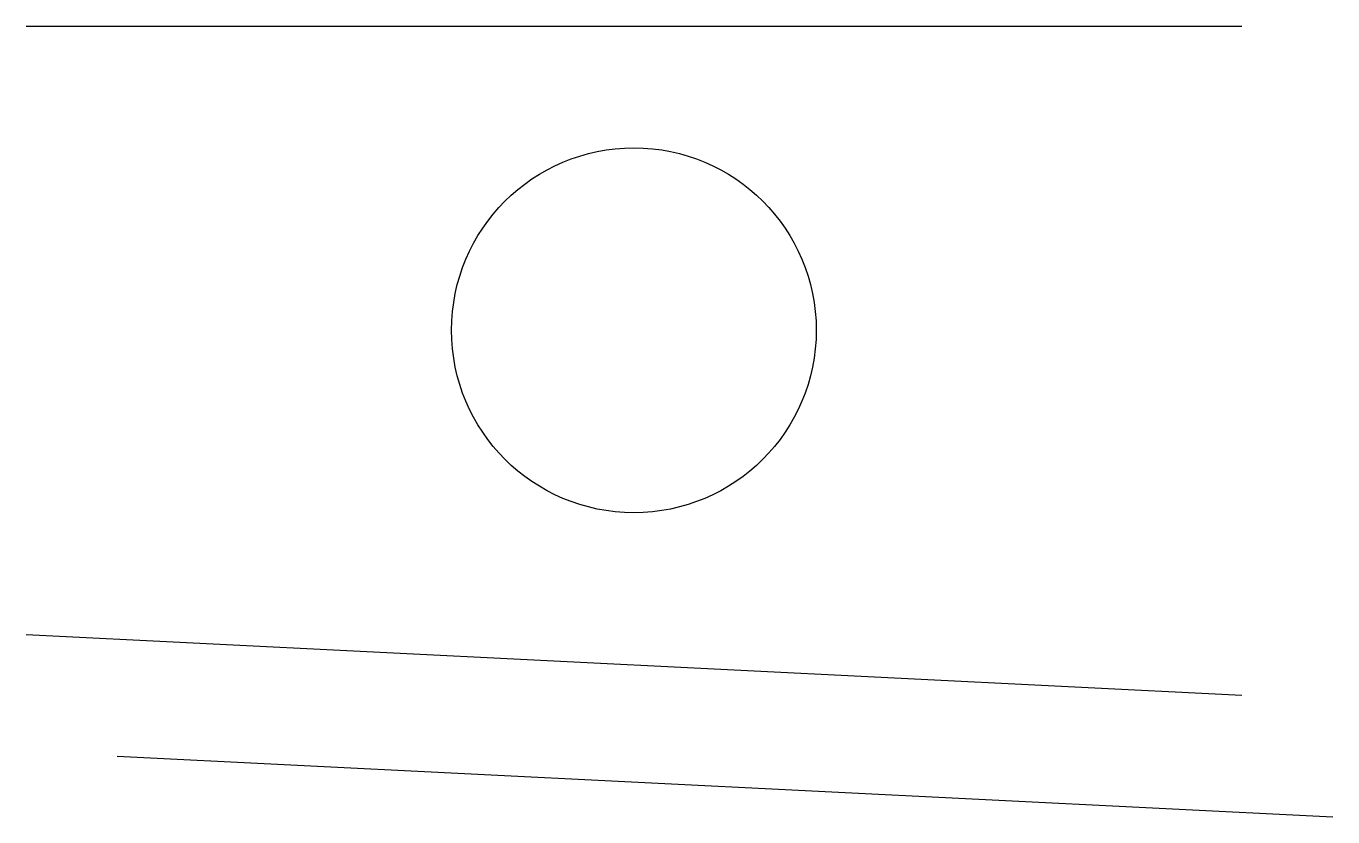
# Model space of a CAD drawing. Units: millimetres at full size, sheet at 1:100. Extents: x -15551 to 10776, y -13286 to 2633.
import ezdxf

# ---------------------------------------------------------------- set-up
doc = ezdxf.new("R2010")
doc.units = ezdxf.units.MM
doc.header["$LTSCALE"] = 100
doc.layers.add('0-0', color=7, linetype='Continuous')

msp = doc.modelspace()

# ---------------------------------------------------------------- linework, layer by layer
at = {"layer": '0-0'}
for p, q in [((-15551, 2632.7), (8938.8, 2632.7)), ((-15551, -9612.2), (8938.8, -10836.7)), ((-13714.3, -12061.2), (10775.5, -13285.7))]:
    msp.add_line(p, q, dxfattribs=at)
msp.add_circle((-3306.1, -3489.8), 3673.5, dxfattribs=at)

doc.saveas('drawing.dxf')
